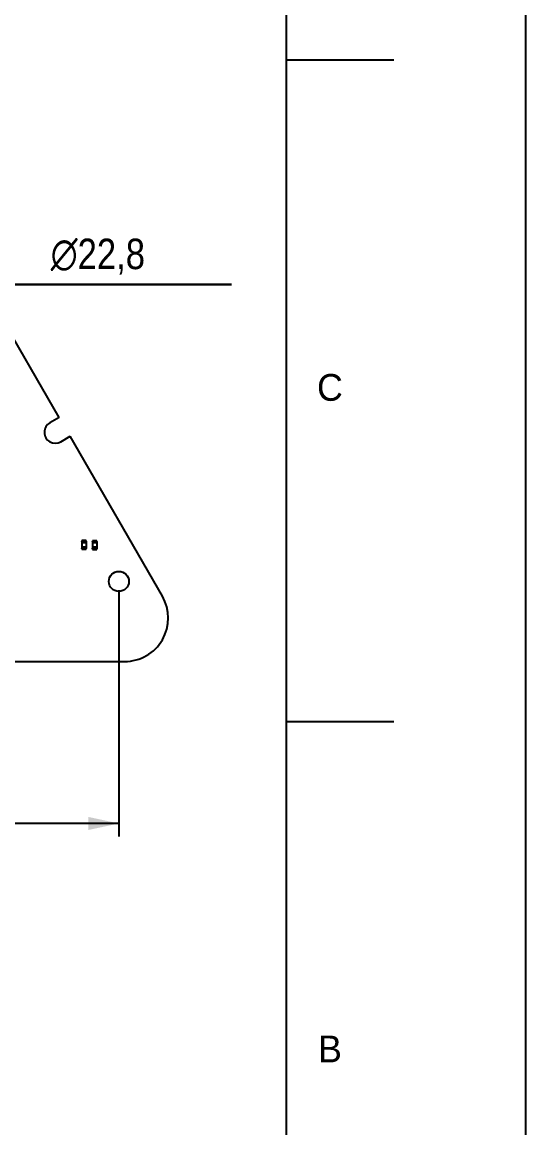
# Model space of a CAD drawing. Header units: millimetres. Extents: x 0 to 594, y 0 to 420.
# Drawn here: x 536.2 to 594, y 127 to 254.1 of the extents above; entities that cross this region are included whole.
import ezdxf

# ---------------------------------------------------------------- set-up
doc = ezdxf.new("R2010")
doc.units = ezdxf.units.MM
doc.header["$LTSCALE"] = 32.67
doc.layers.get('0').update_dxf_attribs({"linetype": 'CONTINUOUS'})
doc.styles.get("Standard").update_dxf_attribs({"font": 'txt', "width": 0.85})
doc.styles.add('TEXTSTYLE_3', font='txt')
doc.styles.add('TEXTSTYLE_6', font='gdt', dxfattribs={"width": 0.85})
doc.dimstyles.new('DIMSTYLE_1', dxfattribs={"dimtxt": 3.5, "dimasz": 3.5, "dimexe": 0.18, "dimexo": 0.0625, "dimgap": 0.09, "dimtad": 1, "dimdsep": 46, "dimtxsty": 'STANDARD', "dimblk": '_FILLED', "dimblk1": '_FILLED', "dimblk2": '_FILLED', "dimcen": 0.09, "dimadec": 0, "dimazin": 0, "dimtp": 0.3, "dimtm": 0.3, "dimtfac": 1, "dimtofl": 0, "dimtmove": 0, "dimatfit": 3, "dimldrblk": '_FILLED', "dimfxl": 1, "dimtolj": 1, "dimarcsym": 0})
doc.dimstyles.new('DIMSTYLE_3', dxfattribs={"dimtxt": 3.5, "dimasz": 3.5, "dimexe": 0.18, "dimexo": 0.0625, "dimgap": 0.09, "dimtad": 1, "dimtih": 1, "dimtoh": 1, "dimdsep": 46, "dimtxsty": 'STANDARD', "dimblk": '_FILLED', "dimblk1": '_FILLED', "dimblk2": '_FILLED', "dimcen": 0.09, "dimadec": 0, "dimazin": 0, "dimtp": 0.2, "dimtm": 0.2, "dimtfac": 1, "dimtofl": 0, "dimtmove": 0, "dimatfit": 3, "dimldrblk": '_FILLED', "dimfxl": 1, "dimtolj": 1, "dimarcsym": 0})

# ---------------------------------------------------------------- blocks, each defined once
blk = doc.blocks.new('_FILLED')
at = {"color": 0, "linetype": 'BYBLOCK'}
blk.add_solid([(0, 0), (-1, 0.214), (-1, -0.214)], dxfattribs=at)
blk = doc.blocks.new('*D3')
at = {"color": 2, "linetype": 'CONTINUOUS'}
for p, q in [((523.26, 198.61), (533.44, 223.93)), ((533.44, 223.93), (560.2, 223.93)), ((560.2, 223.93), (535.24, 223.93)), ((527.51, 209.18), (523.26, 198.61)), ((519.02, 188.03), (523.26, 198.61))]:
    blk.add_line(p, q, dxfattribs=at)
at = {"color": 2, "linetype": 'CONTINUOUS', "xscale": 3.5, "yscale": 3.5, "zscale": 3.5}
for p, rotation in [((527.51, 209.18), 68.1147744819), ((519.02, 188.03), 248.1147744819)]:
    blk.add_blockref('_FILLED', p, dxfattribs=dict(at, rotation=rotation))
at = {"color": 2, "linetype": 'CONTINUOUS', "insert": (539.44, 229.18), "char_height": 3.5, "width": 16.5667, "attachment_point": 1, "line_spacing_factor": 0.9, "style": 'TEXTSTYLE_6'}
blk.add_mtext('{\\Fgdt;n}\\Ftxt;22,8', dxfattribs=at)
blk = doc.blocks.new('*D6')
at = {"color": 2, "linetype": 'CONTINUOUS'}
for p, q in [((472.26, 188.81), (472.26, 160.5)), ((547.26, 188.81), (547.26, 160.5)), ((472.26, 162), (509.76, 162)), ((547.26, 162), (509.76, 162))]:
    blk.add_line(p, q, dxfattribs=at)
at = {"color": 2, "linetype": 'CONTINUOUS', "xscale": 3.5, "yscale": 3.5, "zscale": 3.5, "rotation": 180}
blk.add_blockref('_FILLED', (472.26, 162), dxfattribs=at)
at = {"color": 2, "linetype": 'CONTINUOUS', "xscale": 3.5, "yscale": 3.5, "zscale": 3.5}
blk.add_blockref('_FILLED', (547.26, 162), dxfattribs=at)
at = {"color": 2, "linetype": 'CONTINUOUS', "insert": (509.76, 166.37), "char_height": 3.5, "width": 5.95, "attachment_point": 2, "line_spacing_factor": 0.9}
blk.add_mtext('75', dxfattribs=at)

msp = doc.modelspace()

# ---------------------------------------------------------------- linework, layer by layer
at = {"color": 7, "linetype": 'CONTINUOUS'}
for p, q in [((594, 0), (594, 420)), ((566.524, 21.711), (566.524, 401.711)), ((566.524, 249.711), (578.829, 249.711)), ((540.411, 208.639), (526.679, 232.424)), ((540.411, 208.639), (539.329, 208.014)), ((540.579, 205.849), (541.661, 206.474)), ((552.266, 188.106), (541.661, 206.474)), ((543.013, 194.381), (543.013, 194.43)), ((543.113, 194.406), (543.013, 194.406)), ((543.013, 194.381), (543.138, 194.381)), ((543.014, 194.43), (543.014, 193.582)), ((543.113, 194.406), (543.113, 194.306)), ((543.138, 194.381), (543.138, 194.256)), ((543.39, 194.381), (543.515, 194.381)), ((543.39, 194.381), (543.39, 194.256)), ((543.515, 194.406), (543.415, 194.406)), ((543.415, 194.406), (543.415, 194.306)), ((543.514, 194.43), (543.514, 193.582)), ((543.515, 194.381), (543.515, 194.43)), ((544.232, 194.356), (544.232, 194.405)), ((544.332, 194.381), (544.232, 194.381)), ((544.232, 194.356), (544.357, 194.356)), ((544.233, 194.405), (544.233, 193.557)), ((544.332, 194.381), (544.332, 194.281)), ((544.357, 194.356), (544.357, 194.231)), ((544.609, 194.356), (544.734, 194.356)), ((544.609, 194.356), (544.609, 194.231)), ((544.734, 194.381), (544.634, 194.381)), ((544.634, 194.381), (544.634, 194.281)), ((544.733, 194.405), (544.733, 193.557)), ((544.734, 194.356), (544.734, 194.405)), ((543.138, 193.631), (543.013, 193.631)), ((543.013, 193.582), (543.013, 193.631)), ((543.013, 193.606), (543.113, 193.606)), ((543.513, 194.305), (543.015, 194.305)), ((543.015, 194.305), (543.015, 193.707)), ((543.513, 194.29), (543.015, 194.29)), ((543.513, 193.723), (543.015, 193.723)), ((543.513, 193.707), (543.015, 193.707)), ((543.415, 194.306), (543.113, 194.306)), ((543.415, 193.706), (543.113, 193.706)), ((543.113, 193.706), (543.113, 193.606)), ((543.39, 194.256), (543.138, 194.256)), ((543.39, 193.756), (543.138, 193.756)), ((543.138, 193.756), (543.138, 193.631)), ((543.39, 193.756), (543.39, 193.631)), ((543.515, 193.631), (543.39, 193.631)), ((543.415, 193.706), (543.415, 193.606)), ((543.415, 193.606), (543.515, 193.606)), ((543.513, 194.305), (543.513, 193.707)), ((543.515, 193.582), (543.515, 193.631)), ((544.357, 193.606), (544.232, 193.606)), ((544.232, 193.557), (544.232, 193.606)), ((544.232, 193.581), (544.332, 193.581)), ((544.732, 194.28), (544.234, 194.28)), ((544.234, 194.28), (544.234, 193.682)), ((544.732, 194.264), (544.234, 194.264)), ((544.732, 193.698), (544.234, 193.698)), ((544.732, 193.682), (544.234, 193.682)), ((544.634, 194.281), (544.332, 194.281)), ((544.634, 193.681), (544.332, 193.681)), ((544.332, 193.681), (544.332, 193.581)), ((544.609, 194.231), (544.357, 194.231)), ((544.609, 193.731), (544.357, 193.731)), ((544.357, 193.731), (544.357, 193.606)), ((544.609, 193.731), (544.609, 193.606)), ((544.734, 193.606), (544.609, 193.606)), ((544.634, 193.681), (544.634, 193.581)), ((544.634, 193.581), (544.734, 193.581)), ((544.732, 194.28), (544.732, 193.682)), ((544.734, 193.557), (544.734, 193.606)), ((501.634, 180.606), (547.936, 180.606)), ((566.524, 173.711), (578.829, 173.711))]:
    msp.add_line(p, q, dxfattribs=at)
at = {"color": 6, "linetype": 'CONTINUOUS'}
for p, q in [((543.515, 194.506), (543.013, 194.506)), ((543.013, 194.506), (543.013, 194.43)), ((543.515, 194.43), (543.515, 194.506)), ((544.734, 194.481), (544.232, 194.481)), ((544.232, 194.481), (544.232, 194.405)), ((544.734, 194.405), (544.734, 194.481)), ((543.013, 193.582), (543.013, 193.506)), ((543.013, 193.506), (543.515, 193.506)), ((543.515, 193.506), (543.515, 193.582)), ((544.232, 193.557), (544.232, 193.481)), ((544.232, 193.481), (544.734, 193.481)), ((544.734, 193.481), (544.734, 193.557))]:
    msp.add_line(p, q, dxfattribs=at)
at = {"color": 7, "linetype": 'CONTINUOUS'}
msp.add_circle((547.264, 189.806), 1.15, dxfattribs=at)
for centre, radius, start, end in [((539.954, 206.931), 1.25, 120, 300), ((547.936, 185.606), 5, 270, 30)]:
    msp.add_arc(centre, radius, start, end, dxfattribs=at)

# ---------------------------------------------------------------- texts
at = {"color": 6, "linetype": 'CONTINUOUS', "char_height": 3.076, "width": 3.07628, "attachment_point": 2, "line_spacing_factor": 0.9, "style": 'TEXTSTYLE_3'}
for s, insert in [('C', (571.501, 213.631)), ('B', (571.501, 137.631))]:
    msp.add_mtext(s, dxfattribs=dict(at, insert=insert))

# ---------------------------------------------------------------- dimensions: what is measured, and where the dimension line sits
at = {"color": 2, "linetype": 'CONTINUOUS'}
dim = msp.add_diameter_dim_2p(p1=(527.514, 209.185), p2=(519.015, 188.028), dimstyle='DIMSTYLE_3', dxfattribs=at)
dim.commit()
dim.dimension.update_dxf_attribs({"geometry": '*D3', "text_midpoint": (547.721, 226.557), "dimtype": 163})
dim = msp.add_linear_dim(base=(547.264, 161.999), p1=(472.264, 188.806), p2=(547.264, 188.806), dimstyle='DIMSTYLE_1', dxfattribs=at)
dim.commit()
dim.dimension.update_dxf_attribs({"geometry": '*D6', "text_midpoint": (506.789, 164.624), "dimtype": 160})

doc.saveas('drawing.dxf')
